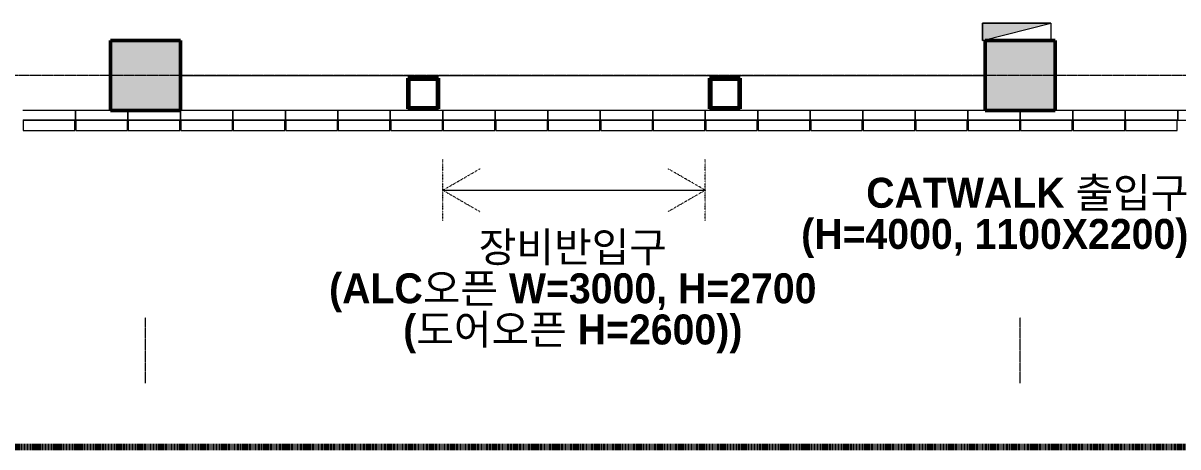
# Model space of a CAD drawing. Header units: millimetres. Extents: x 32807 to 138242, y 21317 to 92065.
# Drawn here: x 68945 to 82145, y 21317 to 26166 of the extents above; entities that cross this region are included whole.
import ezdxf

# ---------------------------------------------------------------- set-up
doc = ezdxf.new("R2010")
doc.units = ezdxf.units.MM
for name, pattern in [('_1점쇄선_1_100_', [9.6, 3.2, -3.2, 0, -3.2]), ('_상부마감선_1_200_', [2.5, 1.5, -1]), ('Center', [29.999999, 12, -6, 6, -6]), ('Grid Line', [22.225, 12.7, -3.175, 3.175, -3.175])]:
    doc.linetypes.add(name, pattern=pattern)
for name, color, linetype, lineweight in [('A-ANNO-CALL', 2, 'Continuous', 9), ('A-ANNO-TEXT', 130, 'Continuous', 9), ('A-COLS', 2, 'Continuous', 50), ('A-COLS-HACH', 252, 'Continuous', 15), ('A-DETL', 3, 'Continuous', 9), ('A-DETL-PATT', 9, 'Continuous', 13), ('A-GLAZ', 4, 'Continuous', 18), ('A-GRID', 1, 'Continuous', 9), ('A-PLAN-OPEN', 9, '_1점쇄선_1_100_', 9), ('A-WALL-MBND', 6, 'Continuous', 15)]:
    doc.layers.add(name, color=color, linetype=linetype, lineweight=lineweight)
doc.styles.add('돋움_B_1', font='', dxfattribs={"height": 342.798635})
doc.styles.get('돋움_B_1').set_extended_font_data('Dotum', bold=True)
pattern_1 = [(45, (-11858.95, -1e-09), (-377.1708, 377.1708), []), (45, (-11858.95, 571.5), (-377.1708, 377.1708), [])]

# ---------------------------------------------------------------- blocks, each defined once
blk = doc.blocks.new('HD_소화전 - HD_소화전-V99-지상 3층 평면도')
at = {"layer": 'A-DETL-PATT'}
blk.add_hatch(color=256, dxfattribs=at).paths.add_polyline_path([(-390, 100), (-390, -100), (390, 100), (143, 100)], flags=0)
for p, q in [((390, 100), (-390, 100)), ((-390, 100), (-390, -100)), ((-390, -100), (390, 100)), ((-390, 100), (390, 100)), ((-390, -100), (-390, 100)), ((390, 100), (390, -100)), ((390, -100), (-390, -100))]:
    blk.add_line(p, q, dxfattribs=at)

msp = doc.modelspace()

# ---------------------------------------------------------------- hatches: boundary and pattern name
at = {"layer": 'A-COLS-HACH'}
for points in [[(70742.5, 25165.6), (70742.5, 25965.6), (69942.5, 25965.6), (69942.5, 25165.6)], [(80320.6, 25165.6), (80742.5, 25165.6), (80742.5, 25965.6), (79942.5, 25965.6), (79942.5, 25165.6)]]:
    msp.add_hatch(color=256, dxfattribs=at).paths.add_polyline_path(points, flags=0)
at = {"layer": 'A-COLS-HACH', "lineweight": 9}
h = msp.add_hatch(dxfattribs=at)
h.set_pattern_fill('FP_44', color=256, style=0, pattern_type=2)
h.set_pattern_definition(pattern_1)
h.paths.add_polyline_path([(73692.5, 25185.6), (73692.5, 25535.6), (73342.5, 25535.6), (73342.5, 25185.6)], flags=0)
h.paths.add_polyline_path([(73680.5, 25197.6), (73354.5, 25197.6), (73354.5, 25523.6), (73680.5, 25523.6)], flags=0)
h = msp.add_hatch(dxfattribs=at)
h.set_pattern_fill('FP_44', color=256, style=0, pattern_type=2)
h.set_pattern_definition(pattern_1)
h.paths.add_polyline_path([(77142.5, 25185.6), (77142.5, 25535.6), (76792.5, 25535.6), (76792.5, 25185.6)], flags=0)
h.paths.add_polyline_path([(77130.5, 25197.6), (76804.5, 25197.6), (76804.5, 25523.6), (77130.5, 25523.6)], flags=0)

# ---------------------------------------------------------------- linework, layer by layer
at = {"layer": 'A-ANNO-CALL', "linetype": 'Center', "lineweight": 100}
msp.add_line((42977.2, 21317.4), (90992.9, 21317.4), dxfattribs=at)
at = {"layer": 'A-COLS'}
for p, q in [((70742.5, 25965.6), (69942.5, 25965.6)), ((69942.5, 25965.6), (69942.5, 25165.6)), ((70742.5, 25165.6), (70742.5, 25965.6)), ((80742.5, 25965.6), (79942.5, 25965.6)), ((79942.5, 25965.6), (79942.5, 25165.6)), ((80742.5, 25165.6), (80742.5, 25965.6)), ((73692.5, 25535.6), (73342.5, 25535.6)), ((73342.5, 25535.6), (73342.5, 25185.6)), ((73354.5, 25197.6), (73354.5, 25523.6)), ((73354.5, 25523.6), (73680.5, 25523.6)), ((73680.5, 25523.6), (73680.5, 25197.6)), ((73692.5, 25185.6), (73692.5, 25535.6)), ((77142.5, 25535.6), (76792.5, 25535.6)), ((76792.5, 25535.6), (76792.5, 25185.6)), ((76804.5, 25197.6), (76804.5, 25523.6)), ((76804.5, 25523.6), (77130.5, 25523.6)), ((77130.5, 25523.6), (77130.5, 25197.6)), ((77142.5, 25185.6), (77142.5, 25535.6)), ((69942.5, 25165.6), (70742.5, 25165.6)), ((73342.5, 25185.6), (73692.5, 25185.6)), ((73680.5, 25197.6), (73354.5, 25197.6)), ((76792.5, 25185.6), (77142.5, 25185.6)), ((77130.5, 25197.6), (76804.5, 25197.6)), ((79942.5, 25165.6), (80742.5, 25165.6))]:
    msp.add_line(p, q, dxfattribs=at)
at = {"layer": 'A-DETL', "color": 252, "linetype": '_상부마감선_1_200_', "lineweight": 13}
msp.add_line((73742.5, 24253.9), (76742.5, 24253.9), dxfattribs=at)
at = {"layer": 'A-GLAZ', "color": 4}
for p, q in [((69542.5, 25165.6), (68942.5, 25165.6)), ((70142.5, 25165.6), (69542.5, 25165.6)), ((69542.5, 25165.6), (69542.5, 25055.6)), ((69542.5, 25055.6), (69542.5, 25165.6)), ((70742.5, 25165.6), (70142.5, 25165.6)), ((70142.5, 25165.6), (70142.5, 25055.6)), ((70142.5, 25055.6), (70142.5, 25165.6)), ((71342.5, 25165.6), (70742.5, 25165.6)), ((70742.5, 25165.6), (70742.5, 25055.6)), ((70742.5, 25055.6), (70742.5, 25165.6)), ((71942.5, 25165.6), (71342.5, 25165.6)), ((71342.5, 25165.6), (71342.5, 25055.6)), ((71342.5, 25055.6), (71342.5, 25165.6)), ((72542.5, 25165.6), (71942.5, 25165.6)), ((71942.5, 25165.6), (71942.5, 25055.6)), ((71942.5, 25055.6), (71942.5, 25165.6)), ((73142.5, 25165.6), (72542.5, 25165.6)), ((72542.5, 25165.6), (72542.5, 25055.6)), ((72542.5, 25055.6), (72542.5, 25165.6)), ((73742.5, 25165.6), (73142.5, 25165.6)), ((73142.5, 25165.6), (73142.5, 25055.6)), ((73142.5, 25055.6), (73142.5, 25165.6)), ((74342.5, 25165.6), (73742.5, 25165.6)), ((73742.5, 25165.6), (73742.5, 25055.6)), ((73742.5, 25055.6), (73742.5, 25165.6)), ((74942.5, 25165.6), (74342.5, 25165.6)), ((74342.5, 25165.6), (74342.5, 25055.6)), ((74342.5, 25055.6), (74342.5, 25165.6)), ((75542.5, 25165.6), (74942.5, 25165.6)), ((74942.5, 25165.6), (74942.5, 25055.6)), ((74942.5, 25055.6), (74942.5, 25165.6)), ((75942.5, 25165.6), (75542.5, 25165.6)), ((75542.5, 25165.6), (75542.5, 25055.6)), ((75542.5, 25055.6), (75542.5, 25165.6)), ((76142.5, 25165.6), (75942.5, 25165.6)), ((76742.5, 25165.6), (76142.5, 25165.6)), ((76142.5, 25165.6), (76142.5, 25055.6)), ((76142.5, 25055.6), (76142.5, 25165.6)), ((77342.5, 25165.6), (76742.5, 25165.6)), ((76742.5, 25165.6), (76742.5, 25055.6)), ((76742.5, 25055.6), (76742.5, 25165.6)), ((77942.5, 25165.6), (77342.5, 25165.6)), ((77342.5, 25165.6), (77342.5, 25055.6)), ((77342.5, 25055.6), (77342.5, 25165.6)), ((78542.5, 25165.6), (77942.5, 25165.6)), ((77942.5, 25165.6), (77942.5, 25055.6)), ((77942.5, 25055.6), (77942.5, 25165.6)), ((79142.5, 25165.6), (78542.5, 25165.6)), ((78542.5, 25165.6), (78542.5, 25055.6)), ((78542.5, 25055.6), (78542.5, 25165.6)), ((79742.5, 25165.6), (79142.5, 25165.6)), ((79142.5, 25165.6), (79142.5, 25055.6)), ((79142.5, 25055.6), (79142.5, 25165.6)), ((80342.5, 25165.6), (79742.5, 25165.6)), ((79742.5, 25165.6), (79742.5, 25055.6)), ((79742.5, 25055.6), (79742.5, 25165.6)), ((80942.5, 25165.6), (80342.5, 25165.6)), ((80342.5, 25165.6), (80342.5, 25055.6)), ((80342.5, 25055.6), (80342.5, 25165.6)), ((81542.5, 25165.6), (80942.5, 25165.6)), ((80942.5, 25165.6), (80942.5, 25055.6)), ((80942.5, 25055.6), (80942.5, 25165.6)), ((82142.5, 25165.6), (81542.5, 25165.6)), ((81542.5, 25165.6), (81542.5, 25055.6)), ((81542.5, 25055.6), (81542.5, 25165.6)), ((82742.5, 25165.6), (82142.5, 25165.6)), ((82142.5, 25165.6), (82142.5, 25055.6)), ((82142.5, 25055.6), (82142.5, 25165.6)), ((68942.5, 25055.6), (69542.5, 25055.6)), ((69537.6, 25055.6), (68947.5, 25055.6)), ((68947.5, 25055.6), (68947.5, 24935.6)), ((69537.6, 24935.6), (69537.6, 25055.6)), ((69542.5, 25055.6), (70142.5, 25055.6)), ((70137.6, 25055.6), (69547.5, 25055.6)), ((69547.5, 25055.6), (69547.5, 24935.6)), ((70137.6, 24935.6), (70137.6, 25055.6)), ((70142.5, 25055.6), (70742.5, 25055.6)), ((70737.6, 25055.6), (70147.5, 25055.6)), ((70147.5, 25055.6), (70147.5, 24935.6)), ((70737.6, 24935.6), (70737.6, 25055.6)), ((70742.5, 25055.6), (71342.5, 25055.6)), ((71337.6, 25055.6), (70747.5, 25055.6)), ((70747.5, 25055.6), (70747.5, 24935.6)), ((71337.6, 24935.6), (71337.6, 25055.6)), ((71342.5, 25055.6), (71942.5, 25055.6)), ((71937.6, 25055.6), (71347.5, 25055.6)), ((71347.5, 25055.6), (71347.5, 24935.6)), ((71937.6, 24935.6), (71937.6, 25055.6)), ((71942.5, 25055.6), (72542.5, 25055.6)), ((72537.6, 25055.6), (71947.5, 25055.6)), ((71947.5, 25055.6), (71947.5, 24935.6)), ((72537.6, 24935.6), (72537.6, 25055.6)), ((72542.5, 25055.6), (73142.5, 25055.6)), ((73137.6, 25055.6), (72547.5, 25055.6)), ((72547.5, 25055.6), (72547.5, 24935.6)), ((73137.6, 24935.6), (73137.6, 25055.6)), ((73142.5, 25055.6), (73742.5, 25055.6)), ((73737.6, 25055.6), (73147.5, 25055.6)), ((73147.5, 25055.6), (73147.5, 24935.6)), ((73737.6, 24935.6), (73737.6, 25055.6)), ((73742.5, 25055.6), (74342.5, 25055.6)), ((74337.6, 25055.6), (73747.5, 25055.6)), ((73747.5, 25055.6), (73747.5, 24935.6)), ((74337.6, 24935.6), (74337.6, 25055.6)), ((74342.5, 25055.6), (74942.5, 25055.6)), ((74937.6, 25055.6), (74347.5, 25055.6)), ((74347.5, 25055.6), (74347.5, 24935.6)), ((74937.6, 24935.6), (74937.6, 25055.6)), ((74942.5, 25055.6), (75542.5, 25055.6)), ((75537.6, 25055.6), (74947.5, 25055.6)), ((74947.5, 25055.6), (74947.5, 24935.6)), ((75537.6, 24935.6), (75537.6, 25055.6)), ((75542.5, 25055.6), (76142.5, 25055.6)), ((76137.6, 25055.6), (75547.5, 25055.6)), ((75547.5, 25055.6), (75547.5, 24935.6)), ((76137.6, 24935.6), (76137.6, 25055.6)), ((76142.5, 25055.6), (76742.5, 25055.6)), ((76737.6, 25055.6), (76147.5, 25055.6)), ((76147.5, 25055.6), (76147.5, 24935.6)), ((76737.6, 24935.6), (76737.6, 25055.6)), ((76742.5, 25055.6), (77342.5, 25055.6)), ((77337.6, 25055.6), (76747.5, 25055.6)), ((76747.5, 25055.6), (76747.5, 24935.6)), ((77337.6, 24935.6), (77337.6, 25055.6)), ((77342.5, 25055.6), (77942.5, 25055.6)), ((77937.6, 25055.6), (77347.5, 25055.6)), ((77347.5, 25055.6), (77347.5, 24935.6)), ((77937.6, 24935.6), (77937.6, 25055.6)), ((77942.5, 25055.6), (78542.5, 25055.6)), ((78537.6, 25055.6), (77947.5, 25055.6)), ((77947.5, 25055.6), (77947.5, 24935.6)), ((78537.6, 24935.6), (78537.6, 25055.6)), ((78542.5, 25055.6), (79142.5, 25055.6)), ((79137.6, 25055.6), (78547.5, 25055.6)), ((78547.5, 25055.6), (78547.5, 24935.6)), ((79137.6, 24935.6), (79137.6, 25055.6)), ((79142.5, 25055.6), (79742.5, 25055.6)), ((79737.6, 25055.6), (79147.5, 25055.6)), ((79147.5, 25055.6), (79147.5, 24935.6)), ((79737.6, 24935.6), (79737.6, 25055.6)), ((79742.5, 25055.6), (80342.5, 25055.6)), ((80337.6, 25055.6), (79747.5, 25055.6)), ((79747.5, 25055.6), (79747.5, 24935.6)), ((80337.6, 24935.6), (80337.6, 25055.6)), ((80342.5, 25055.6), (80942.5, 25055.6)), ((80937.6, 25055.6), (80347.5, 25055.6)), ((80347.5, 25055.6), (80347.5, 24935.6)), ((80937.6, 24935.6), (80937.6, 25055.6)), ((80942.5, 25055.6), (81542.5, 25055.6)), ((81537.6, 25055.6), (80947.5, 25055.6)), ((80947.5, 25055.6), (80947.5, 24935.6)), ((81537.6, 24935.6), (81537.6, 25055.6)), ((81542.5, 25055.6), (82142.5, 25055.6)), ((82137.6, 25055.6), (81547.5, 25055.6)), ((81547.5, 25055.6), (81547.5, 24935.6)), ((82137.6, 24935.6), (82137.6, 25055.6)), ((82142.5, 25055.6), (82742.5, 25055.6)), ((68947.5, 24935.6), (69537.6, 24935.6)), ((69547.5, 24935.6), (70137.6, 24935.6)), ((70147.5, 24935.6), (70737.6, 24935.6)), ((70747.5, 24935.6), (71337.6, 24935.6)), ((71347.5, 24935.6), (71937.6, 24935.6)), ((71947.5, 24935.6), (72537.6, 24935.6)), ((72547.5, 24935.6), (73137.6, 24935.6)), ((73147.5, 24935.6), (73737.6, 24935.6)), ((73747.5, 24935.6), (74337.6, 24935.6)), ((74347.5, 24935.6), (74937.6, 24935.6)), ((74947.5, 24935.6), (75537.6, 24935.6)), ((75547.5, 24935.6), (76137.6, 24935.6)), ((76147.5, 24935.6), (76737.6, 24935.6)), ((76747.5, 24935.6), (77337.6, 24935.6)), ((77347.5, 24935.6), (77937.6, 24935.6)), ((77947.5, 24935.6), (78537.6, 24935.6)), ((78547.5, 24935.6), (79137.6, 24935.6)), ((79147.5, 24935.6), (79737.6, 24935.6)), ((79747.5, 24935.6), (80337.6, 24935.6)), ((80347.5, 24935.6), (80937.6, 24935.6)), ((80947.5, 24935.6), (81537.6, 24935.6)), ((81547.5, 24935.6), (82137.6, 24935.6))]:
    msp.add_line(p, q, dxfattribs=at)
at = {"layer": 'A-GRID', "linetype": 'Grid Line'}
for p, q in [((137492.5, 25565.6), (40307.2, 25565.6)), ((70342.5, 22047.5), (70342.5, 22797.5)), ((80342.5, 22047.5), (80342.5, 22797.5))]:
    msp.add_line(p, q, dxfattribs=at)
at = {"layer": 'A-PLAN-OPEN', "color": 252}
for p, q in [((73742.5, 23903.9), (73742.5, 24603.9)), ((76742.5, 23903.9), (76742.5, 24603.9)), ((73742.5, 24253.9), (74171.1, 24501.4)), ((76742.5, 24253.9), (76313.8, 24501.4)), ((73742.5, 24253.9), (74171.1, 24006.4)), ((76742.5, 24253.9), (76313.8, 24006.4))]:
    msp.add_line(p, q, dxfattribs=at)
at = {"layer": 'A-WALL-MBND', "color": 252}
msp.add_line((70742.5, 25565.6), (79942.5, 25565.6), dxfattribs=at)

# ---------------------------------------------------------------- block references
at = {"layer": 'A-DETL-PATT'}
msp.add_blockref('HD_소화전 - HD_소화전-V99-지상 3층 평면도', (80302.5, 26065.6), dxfattribs=at)

# ---------------------------------------------------------------- texts
at = {"layer": 'A-ANNO-TEXT', "char_height": 342.799, "line_spacing_factor": 0.824269, "style": '돋움_B_1'}
for s, insert, width, attachment_point in [('CATWALK 출입구\\P(H=4000, 1100X2200)', (82264.3, 24396), 5812.503, 3), ('장비반입구\\P(ALC오픈 W=3000, H=2700\\P(도어오픈 H=2600))', (75228.3, 23774.3), 7178.149, 2)]:
    msp.add_mtext(s, dxfattribs=dict(at, insert=insert, width=width, attachment_point=attachment_point))

doc.saveas('drawing.dxf')
